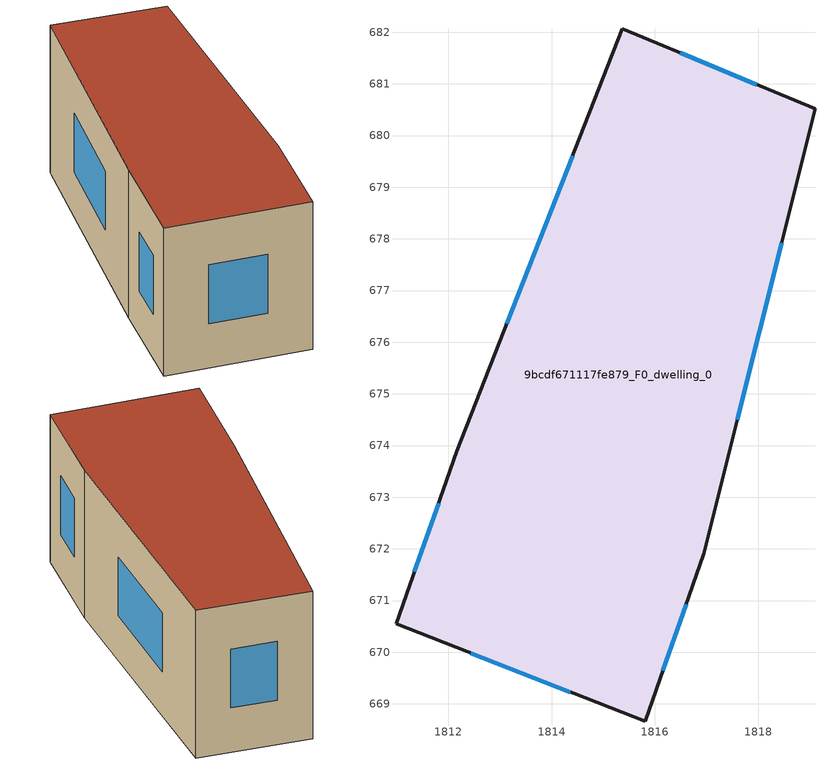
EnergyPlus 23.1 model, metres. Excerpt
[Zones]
9bcdf671117fe879_F0_dwelling_0
 floor ground (EU_floor_Construction): 1819.1,680.52 1816.95,671.91 1815.81,668.66 1810.99,670.55 1812.17,673.89 1815.37,682.07 z0
 wall outside (EU_wall_Construction): 1810.99,670.55 1815.81,668.66 1816.95,671.91 1819.1,680.52 1815.37,682.07 1812.17,673.89 1810.99,670.55 z0:6
 window (EU_Window_Construction): 1812.44,669.98 1814.36,669.23 / 1811.81,672.89 1811.34,671.56 / 1814.4,679.61 1813.13,676.35 / 1817.97,680.99 1816.49,681.6 / 1817.6,674.5 1818.45,677.93 / 1816.15,669.64 1816.6,670.93 z1.81:4.19
 roof outside (EU_roof_Construction): 1815.81,668.66 1816.95,671.91 1819.1,680.52 1815.37,682.07 1812.17,673.89 1810.99,670.55 z6
[Building]
EU S2 Campaign: North Axis=0; Terrain=City; Solar Distribution=FullExterior
[Site:Location]
Bologna: Latitude=44.5; Longitude=11.25; Time Zone=1; Elevation=37
[SizingPeriod:WeatherFileDays]
AnnualSizingPeriod: Begin Month=1; Begin Day of Month=1; End Month=12; End Day of Month=31; Day of Week for Start Day=Monday; Use Weather File Daylight Saving Period=No; Use Weather File Rain and Snow Indicators=No
[MATERIAL]
EU_InternalMass_Material: Roughness=MediumRough; Thickness=0.1; Conductivity=1; Density=1800; Specific Heat=900; Thermal Absorptance=0.9; Solar Absorptance=0.7; Visible Absorptance=0.7
[MATERIAL:NOMASS] Roughness=MediumRough; Thermal Absorptance=0.9; Solar Absorptance=0.7; Visible Absorptance=0.7
Name | Thermal Resistance
EU_wall_NoMass | 0.734017
EU_roof_NoMass | 0.658631
EU_floor_NoMass | 0.747526
[WINDOWMATERIAL:SIMPLEGLAZINGSYSTEM]
EU_Window_SimpleGlazing: UFactor=4.06248; Solar Heat Gain Coefficient=0.85; Visible Transmittance=0.85
[CONSTRUCTION]
EU_wall_Construction: EU_wall_NoMass
EU_roof_Construction: EU_roof_NoMass
EU_floor_Construction: EU_floor_NoMass
EU_InternalMass_Construction: EU_InternalMass_Material
EU_Window_Construction: EU_Window_SimpleGlazing
[ZONE]
9bcdf671117fe879_F0_dwelling_0: Type=1; Multiplier=1; Ceiling Height=autocalculate; Volume=351.018; Floor Area=autocalculate; Part of Total Floor Area=Yes
[INTERNALMASS]
9bcdf671117fe879_F0_dwelling_0_EU_InternalMass: Construction=EU_InternalMass_Construction; Zone or ZoneList=9bcdf671117fe879_F0_dwelling_0; Surface Area=58.5027
[OTHEREQUIPMENT]
EU_Step8_InternalGain_9bcdf671117fe879_F0_dwelling_0_f000: Fuel Type=Electricity; Zone or ZoneList or Space or SpaceList=9bcdf671117fe879_F0_dwelling_0; Schedule=EU_Step8_GainSchedule_9bcdf671117fe879_F0_dwelling_0_f000; Design Level Calculation Method=Watts/Area; Power per Zone Floor Area=1; Fraction Latent=0; Fraction Radiant=0; Fraction Lost=0; Carbon Dioxide Generation Rate=0; EndUse Subcategory=EU_Step8_InternalGains
[ZONEVENTILATION:DESIGNFLOWRATE]
EU_ConstantAir_9bcdf671117fe879_F0_dwelling_0: Zone or ZoneList or Space or SpaceList=9bcdf671117fe879_F0_dwelling_0; Schedule=EU_AlwaysOn; Design Flow Rate Calculation Method=AirChanges/Hour; Air Changes per Hour=0.656562; Ventilation Type=Natural; Fan Pressure Rise=0; Fan Total Efficiency=1; Constant Term Coefficient=1; Temperature Term Coefficient=0; Velocity Term Coefficient=0; Velocity Squared Term Coefficient=0; Minimum Indoor Temperature=-100; Maximum Indoor Temperature=100; Delta Temperature=-100; Minimum Outdoor Temperature=-100; Maximum Outdoor Temperature=100; Maximum Wind Speed=40
[HVACTEMPLATE:THERMOSTAT]
EU_HeatOnly_9bcdf671117fe879_F0_dwelling_0: Constant Heating Setpoint=20; Constant Cooling Setpoint=50
[HVACTEMPLATE:ZONE:IDEALLOADSAIRSYSTEM]
9bcdf671117fe879_F0_dwelling_0: Template Thermostat=EU_HeatOnly_9bcdf671117fe879_F0_dwelling_0; System Availability Schedule=EU_AlwaysOn; Maximum Heating Supply Air Temperature=50; Minimum Cooling Supply Air Temperature=13; Maximum Heating Supply Air Humidity Ratio=0.0156; Minimum Cooling Supply Air Humidity Ratio=0.0077; Heating Limit=NoLimit; Cooling Limit=NoLimit; Heating Availability Schedule=EU_AlwaysOn; Cooling Availability Schedule=EU_CoolingOff; Dehumidification Control Type=ConstantSensibleHeatRatio; Cooling Sensible Heat Ratio=0.7; Dehumidification Setpoint=60; Humidification Control Type=None; Humidification Setpoint=30; Outdoor Air Method=None; Outdoor Air Flow Rate per Person=0.00944; Outdoor Air Flow Rate per Zone Floor Area=0; Outdoor Air Flow Rate per Zone=0; Demand Controlled Ventilation Type=None; Outdoor Air Economizer Type=NoEconomizer; Heat Recovery Type=None; Sensible Heat Recovery Effectiveness=0.7; Latent Heat Recovery Effectiveness=0.65
[SIZING:ZONE]
9bcdf671117fe879_F0_dwelling_0: Zone Cooling Design Supply Air Temperature Input Method=SupplyAirTemperature; Zone Cooling Design Supply Air Temperature=13; Zone Heating Design Supply Air Temperature Input Method=SupplyAirTemperature; Zone Heating Design Supply Air Temperature=50; Zone Cooling Design Supply Air Humidity Ratio=0.008; Zone Heating Design Supply Air Humidity Ratio=0.008; Cooling Design Air Flow Method=DesignDay; Cooling Design Air Flow Rate=0; Cooling Minimum Air Flow per Zone Floor Area=0.000762; Cooling Minimum Air Flow=0; Cooling Minimum Air Flow Fraction=0.2; Heating Design Air Flow Method=DesignDay; Heating Design Air Flow Rate=0; Heating Maximum Air Flow per Zone Floor Area=0.002032; Heating Maximum Air Flow=0.141576; Heating Maximum Air Flow Fraction=0.3; Account for Dedicated Outdoor Air System=No; Dedicated Outdoor Air System Control Strategy=NeutralSupplyAir; Dedicated Outdoor Air Low Setpoint Temperature for Design=autosize; Dedicated Outdoor Air High Setpoint Temperature for Design=autosize; Zone Load Sizing Method=Sensible Load Only No Latent Load; Zone Latent Cooling Design Supply Air Humidity Ratio Input Method=HumidityRatioDifference; Zone Cooling Design Supply Air Humidity Ratio Difference=0.005; Zone Latent Heating Design Supply Air Humidity Ratio Input Method=HumidityRatioDifference; Zone Humidification Design Supply Air Humidity Ratio Difference=0.005
[SCHEDULE:CONSTANT]
Name | Hourly Value
EU_AlwaysOn | 1
EU_CoolingOff | 0
[SCHEDULE:FILE]
EU_Step8_GainSchedule_9bcdf671117fe879_F0_dwelling_0_f000: File=../../schedules/9bcdf671117fe879/9bcdf671117fe879_F0_dwelling_0_f000_gain.csv; Column Number=1; Rows to Skip at Top=0; Number of Hours of Data=8760; Column Separator=Comma; Interpolate to Timestep=No; Minutes per Item=60; Adjust Schedule for Daylight Savings=Yes
